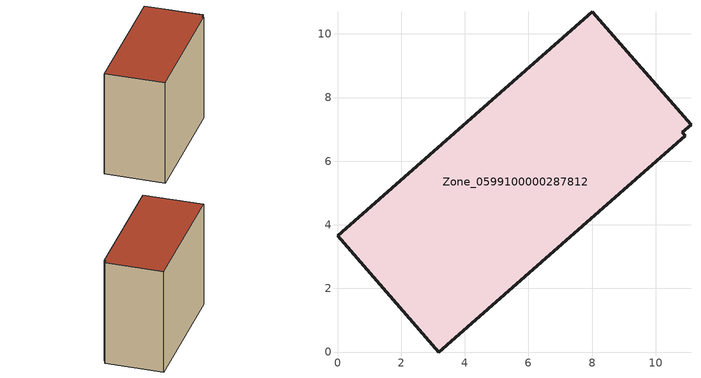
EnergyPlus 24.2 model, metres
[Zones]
Zone_0599100000287812
 floor ground (C_G): 0,3.66 8.02,10.69 11.11,7.15 10.84,6.91 10.94,6.81 3.18,0 z0
 wall outside (C_F): 0,3.66 3.18,0 10.94,6.81 10.84,6.91 11.11,7.15 8.02,10.69 0,3.66 z0:8.81
 roof outside (C_R): 8.02,10.69 0,3.66 3.18,0 10.94,6.81 10.84,6.91 11.11,7.15 z8.81
[BUILDING]
Pand.0599100000287812: North Axis=0; Terrain=City; Loads Convergence Tolerance Value=0.04; Temperature Convergence Tolerance Value=0.4; Solar Distribution=FullExterior; Maximum Number of Warmup Days=25; Minimum Number of Warmup Days=1
[Site:Location]
Rotterdam.The.Hague.AP_ZH_NLD Design_Conditions: Latitude=51.96; Longitude=4.45; Time Zone=1; Elevation=-4.5
[SITE:GROUNDTEMPERATURE:BUILDINGSURFACE]
18, 18, 18, 18, 18, 18, 18, 18, 18, 18, 18, 18
[MATERIAL] Thermal Absorptance=0.9; Solar Absorptance=0.7; Visible Absorptance=0.7
Name | Roughness | Thickness | Conductivity | Density | Specific Heat
G.TI.1946 | MediumSmooth | 0.15 | 1 | 540 | 1210
F.TI.1946 | Rough | 0.3 | 0.857143 | 1920 | 840
R.TI.1946 | MediumRough | 0.2 | 0.1 | 1500 | 1000
[CONSTRUCTION]
C_G: G.TI.1946
C_F: F.TI.1946
C_R: R.TI.1946
[ZONE]
Zone_0599100000287812: Type=1; Multiplier=1; Ceiling Height=Autocalculate; Volume=Autocalculate; Floor Area=autocalculate; Part of Total Floor Area=Yes
[ZONEINFILTRATION:DESIGNFLOWRATE]
Infil_Zone_0599100000287812: Zone or ZoneList or Space or SpaceList=Zone_0599100000287812; Schedule=AlwaysOn; Design Flow Rate Calculation Method=Flow/Area; Flow Rate per Floor Area=0.003; Constant Term Coefficient=1; Temperature Term Coefficient=0; Velocity Term Coefficient=0; Velocity Squared Term Coefficient=0
[HVACTEMPLATE:ZONE:IDEALLOADSAIRSYSTEM]
Zone_0599100000287812: Maximum Heating Supply Air Temperature=50; Minimum Cooling Supply Air Temperature=13; Maximum Heating Supply Air Humidity Ratio=0.0156; Minimum Cooling Supply Air Humidity Ratio=0.0077; Heating Limit=NoLimit; Cooling Limit=NoLimit; Dehumidification Control Type=ConstantSensibleHeatRatio; Cooling Sensible Heat Ratio=0.7; Dehumidification Setpoint=60; Humidification Control Type=None; Humidification Setpoint=30; Outdoor Air Method=None; Outdoor Air Flow Rate per Person=0.00944; Outdoor Air Flow Rate per Zone Floor Area=0; Outdoor Air Flow Rate per Zone=0; Demand Controlled Ventilation Type=None; Outdoor Air Economizer Type=NoEconomizer; Heat Recovery Type=None; Sensible Heat Recovery Effectiveness=0.7; Latent Heat Recovery Effectiveness=0.65
[ZONECONTROL:THERMOSTAT]
ThermostatControl_Zone_0599100000287812: Zone or ZoneList=Zone_0599100000287812; Control Type Schedule=DualSetpointControlType; Control 1=Thermostat_Zone_0599100000287812; Temperature Difference Between Cutout And Setpoint=0
[THERMOSTATSETPOINT:DUALSETPOINT]
Thermostat_Zone_0599100000287812: Heating Setpoint Temperature Schedule=HeatingSetpoint_Zone_0599100000287812; Cooling Setpoint Temperature Schedule=CoolingSetpoint_Zone_0599100000287812
[SCHEDULE:COMPACT]
HeatingSetpoint_Zone_0599100000287812: Through: 12/31, For: AllDays, Until: 24:00, 21
CoolingSetpoint_Zone_0599100000287812: Through: 12/31, For: AllDays, Until: 24:00, 24
DualSetpointControlType: Through: 12/31, For: AllDays, Until: 24:00, 4
AlwaysOn: Through: 12/31, For: AllDays, Until: 24:00, 1
